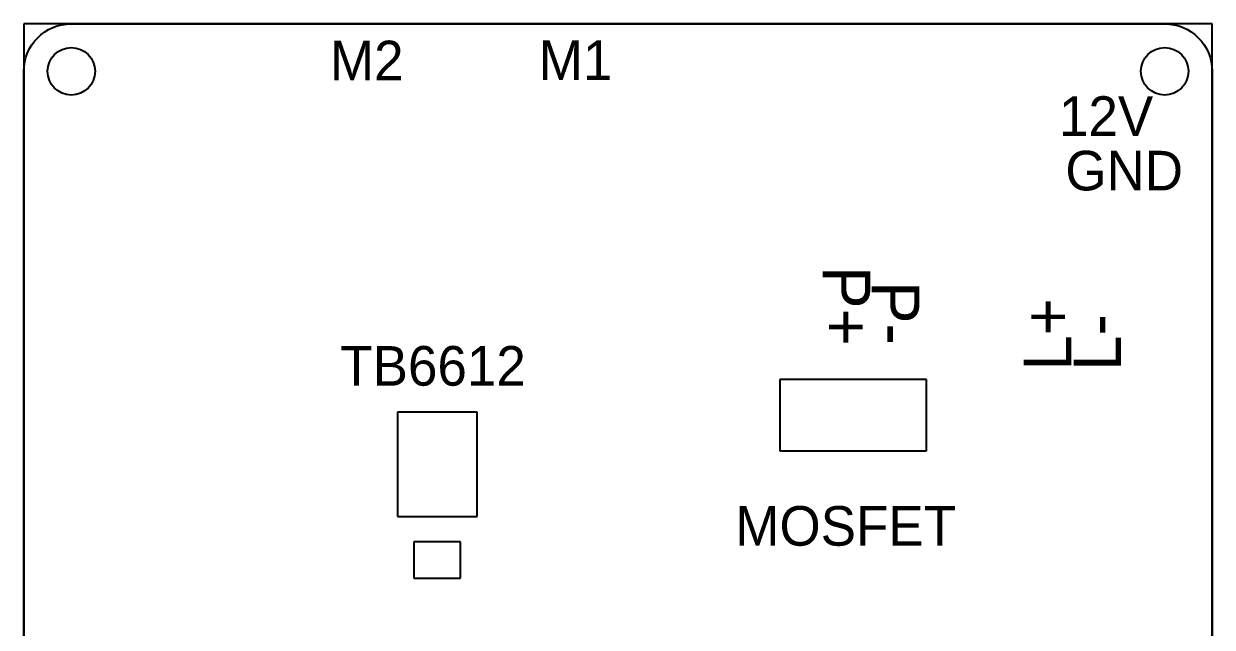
# Model space of a CAD drawing. Extents: x -486 to -411, y 6 to 106.
# Drawn here: x -486 to -411, y 68.1 to 106.2 of the extents above; entities that cross this region are included whole.
import ezdxf

# ---------------------------------------------------------------- set-up
doc = ezdxf.new("R2010")
doc.units = 0
doc.layers.add('MOSFET', color=7, linetype='CONTINUOUS')
doc.layers.add('MOSFET$MASK', color=7, linetype='CONTINUOUS')
doc.styles.add('DEFAULT', font='txt')

msp = doc.modelspace()

# ---------------------------------------------------------------- linework, layer by layer
at = {"layer": 'MOSFET'}
for p, q in [((-411, 106.163), (-486, 106.163)), ((-486, 106.163), (-486, 6.163)), ((-411, 6.163), (-411, 106.163))]:
    msp.add_line(p, q, dxfattribs=at)
at = {"layer": 'MOSFET$MASK'}
for p, q in [((-483, 106.163), (-414, 106.163)), ((-486, 9.163), (-486, 103.163)), ((-411, 103.163), (-411, 9.163)), ((-429.034, 83.712), (-438.288, 83.712)), ((-438.288, 83.712), (-438.288, 79.197)), ((-429.034, 79.197), (-429.034, 83.712)), ((-457.398, 81.652), (-462.424, 81.652)), ((-462.424, 81.652), (-462.424, 75.059)), ((-457.398, 75.059), (-457.398, 81.652)), ((-438.288, 79.197), (-429.034, 79.197)), ((-462.424, 75.059), (-457.398, 75.059)), ((-458.437, 73.46), (-461.385, 73.46)), ((-461.385, 73.46), (-461.385, 71.168)), ((-458.437, 71.168), (-458.437, 73.46)), ((-461.385, 71.168), (-458.437, 71.168))]:
    msp.add_line(p, q, dxfattribs=at)
for centre in [(-483, 103.163), (-414, 103.163)]:
    msp.add_circle(centre, 1.5, dxfattribs=at)
at = {"layer": 'MOSFET$MASK', "extrusion": (0, 0, -1)}
for centre, start, end in [((483, 103.163), 360, 90), ((414, 103.163), 90, 180)]:
    msp.add_arc(centre, 3, start, end, dxfattribs=at)

# ---------------------------------------------------------------- texts
at = {"layer": 'MOSFET$MASK', "style": 'DEFAULT'}
for s, p in [('M2', (-466.676, 102.593)), ('M1', (-453.501, 102.608)), ('12V', (-420.672, 99.085)), ('GND', (-420.271, 95.644)), ('TB6612', (-466.026, 83.318)), ('MOSFET', (-441.095, 73.217, 0.17))]:
    msp.add_text(s, height=2.5, dxfattribs=at).set_placement(p)
for s, rotation, p in [('P+', 270, (-435.577, 90.864, 0.17)), ('P-', 270, (-432.482, 89.917, 0.17)), ('L+', 90, (-419.902, 84.263, 0.17)), ('L-', 90, (-416.752, 84.258, 0.17))]:
    msp.add_text(s, height=3, rotation=rotation, dxfattribs=at).set_placement(p)

doc.saveas('drawing.dxf')
